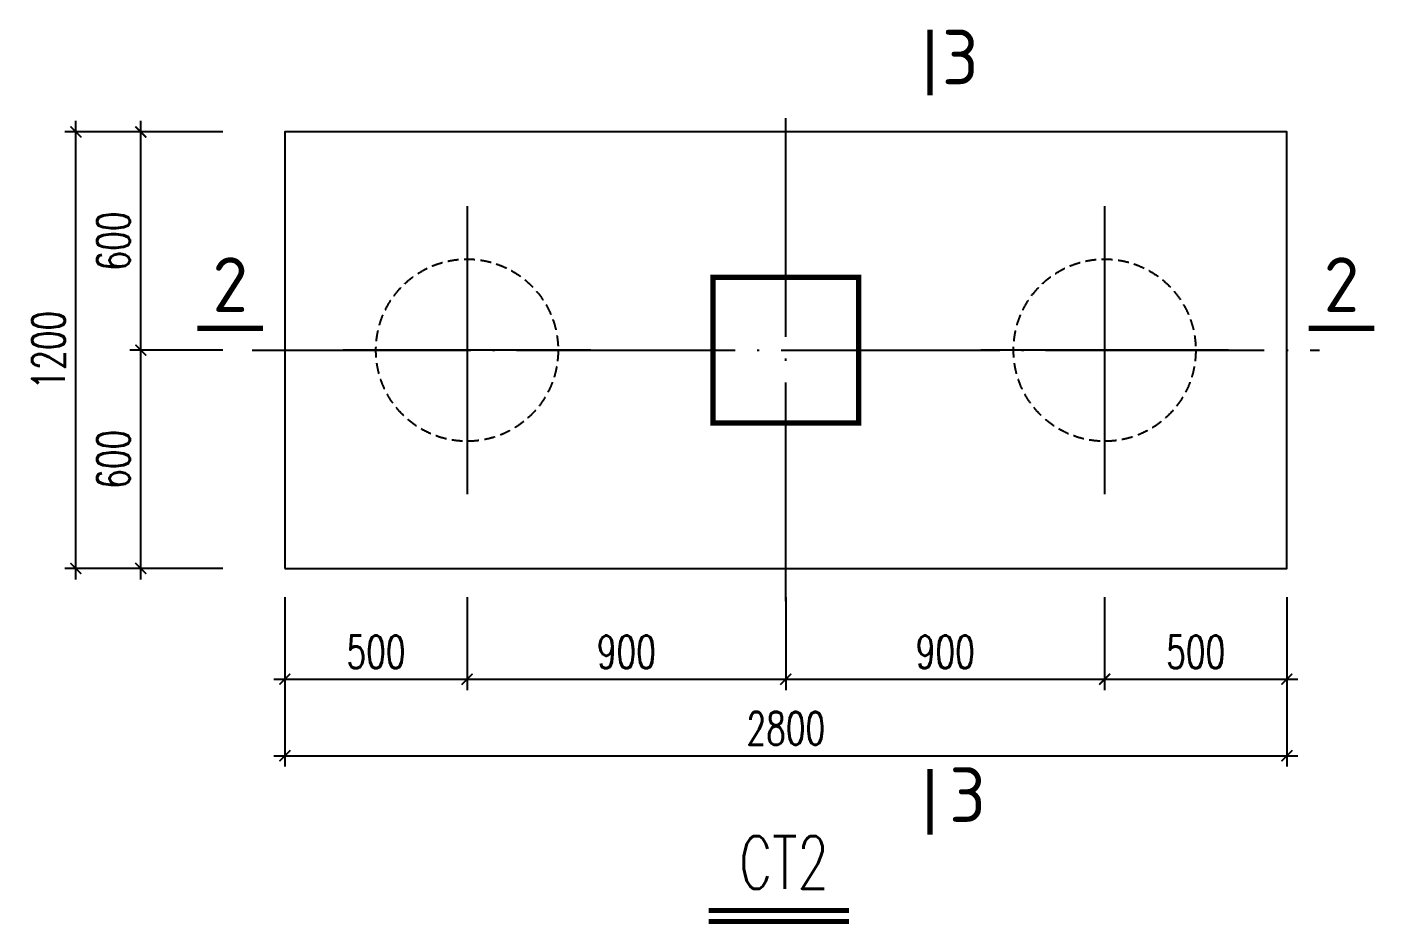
# Model space of a CAD drawing. Extents: x -21254 to 860439, y -324318 to 454338.
# Drawn here: x 495055 to 507406, y 227715 to 235920 of the extents above; entities that cross this region are included whole.
import ezdxf
from ezdxf.enums import TextEntityAlignment as Align

# ---------------------------------------------------------------- set-up
doc = ezdxf.new("R2010")
doc.units = 0
doc.header["$LTSCALE"] = 1000
doc.header["$MEASUREMENT"] = 0
doc.linetypes.add('DASHED', pattern=[0.75, 0.5, -0.25])
doc.linetypes.add('DOTE', pattern=[2.42, 2, -0.2, 0.02, -0.2])
doc.layers.get('0').update_dxf_attribs({"linetype": 'CONTINUOUS'})
doc.layers.get('Defpoints').update_dxf_attribs({"linetype": 'CONTINUOUS', "lineweight": 5})
for name, color, linetype in [('AXIS', 3, 'CONTINUOUS'), ('BASE_DE', 7, 'CONTINUOUS'), ('COLU_DE_TH', 7, 'CONTINUOUS'), ('PILE_DASH', 9, 'DASHED'), ('TEXT', 7, 'CONTINUOUS'), ('THICK', 6, 'CONTINUOUS')]:
    doc.layers.add(name, color=color, linetype=linetype)
doc.layers.add('DIM', color=3, linetype='CONTINUOUS', lineweight=5)
doc.layers.add('PUB_TEXT', color=7, linetype='CONTINUOUS', lineweight=5)
doc.styles.add('DXFS', font='txt.shx', dxfattribs={"width": 0.65, "bigfont": 'dxfs.shx'})
doc.styles.add('TSSD_Dimension', font='TXT.shx', dxfattribs={"width": 0.7, "bigfont": 'hztxt.shx'})
doc.styles.add('TSSD_Norm', font='Tssdeng.shx', dxfattribs={"bigfont": 'hztxt.shx'})
doc.dimstyles.new('TSSD_30_100', dxfattribs={"dimtxt": 300, "dimasz": 100, "dimexe": 100, "dimexo": 250, "dimgap": 100, "dimtad": 1, "dimdec": 0, "dimlfac": 0.3, "dimzin": 0, "dimdsep": 46, "dimtxsty": 'TSSD_Dimension', "dimblk": 'ARCHTICK', "dimcen": 0, "dimdle": 100, "dimclrt": 7, "dimadec": 0, "dimazin": 0, "dimtfac": 1, "dimtdec": 0, "dimtix": 1, "dimtmove": 2, "dimatfit": 3, "dimfxl": 1, "dimtolj": 1, "dimtzin": 0, "dimarcsym": 0})

# ---------------------------------------------------------------- blocks, each defined once
blk = doc.blocks.new('_ARCHTICK')
at = {"color": 0, "linetype": 'ByBlock', "const_width": 0.15}
blk.add_lwpolyline([(-0.5, -0.5), (0.5, 0.5)], dxfattribs=at)
blk = doc.blocks.new('*D884')
at = {"layer": 'Defpoints', "color": 0, "transparency": 16777216}
for p in [(222358, 176700), (223358, 176700), (223358, 174703)]:
    blk.add_point(p, dxfattribs=at)
at = {"layer": 'DIM', "color": 0, "lineweight": -2, "transparency": 16777216}
for p, q in [((222358, 174603), (222358, 176800)), ((223108, 176700), (222258, 176700)), ((223108, 174703), (222258, 174703))]:
    blk.add_line(p, q, dxfattribs=at)
at = {"layer": 'DIM', "color": 0, "lineweight": -2, "transparency": 16777216, "xscale": 100, "yscale": 100, "zscale": 100}
for p, rotation in [((222358, 176700), 90), ((222358, 174703), 270)]:
    blk.add_blockref('_ARCHTICK', p, dxfattribs=dict(at, rotation=rotation))
at = {"layer": 'DIM', "color": 7, "transparency": 16777216, "insert": (222108, 175702), "char_height": 300, "attachment_point": 5, "rotation": 90, "style": 'TSSD_Dimension'}
blk.add_mtext('\\A1;600', dxfattribs=at)
blk = doc.blocks.new('*D885')
at = {"layer": 'Defpoints', "color": 0, "transparency": 16777216}
for p in [(222358, 178697), (223358, 178697), (223358, 176700)]:
    blk.add_point(p, dxfattribs=at)
at = {"layer": 'DIM', "color": 0, "lineweight": -2, "transparency": 16777216}
for p, q in [((222358, 176600), (222358, 178797)), ((223108, 178697), (222258, 178697)), ((223108, 176700), (222258, 176700))]:
    blk.add_line(p, q, dxfattribs=at)
at = {"layer": 'DIM', "color": 0, "lineweight": -2, "transparency": 16777216, "xscale": 100, "yscale": 100, "zscale": 100}
for p, rotation in [((222358, 178697), 90), ((222358, 176700), 270)]:
    blk.add_blockref('_ARCHTICK', p, dxfattribs=dict(at, rotation=rotation))
at = {"layer": 'DIM', "color": 7, "transparency": 16777216, "insert": (222108, 177698), "char_height": 300, "attachment_point": 5, "rotation": 90, "style": 'TSSD_Dimension'}
blk.add_mtext('\\A1;600', dxfattribs=at)
blk = doc.blocks.new('*D886')
at = {"layer": 'Defpoints', "color": 0, "transparency": 16777216}
for p in [(221764, 178697), (222658, 178697), (222764, 174703)]:
    blk.add_point(p, dxfattribs=at)
at = {"layer": 'DIM', "color": 0, "lineweight": -2, "transparency": 16777216}
for p, q in [((221764, 174603), (221764, 178797)), ((222408, 178697), (221664, 178697)), ((222514, 174703), (221664, 174703))]:
    blk.add_line(p, q, dxfattribs=at)
at = {"layer": 'DIM', "color": 0, "lineweight": -2, "transparency": 16777216, "xscale": 100, "yscale": 100, "zscale": 100}
for p, rotation in [((221764, 178697), 90), ((221764, 174703), 270)]:
    blk.add_blockref('_ARCHTICK', p, dxfattribs=dict(at, rotation=rotation))
at = {"layer": 'DIM', "color": 7, "transparency": 16777216, "insert": (221514, 176700), "char_height": 300, "attachment_point": 5, "rotation": 90, "style": 'TSSD_Dimension'}
blk.add_mtext('\\A1;1200', dxfattribs=at)
blk = doc.blocks.new('*D887')
at = {"layer": 'Defpoints', "color": 0, "transparency": 16777216}
for p in [(223677, 174690), (225343, 174690), (225343, 173690)]:
    blk.add_point(p, dxfattribs=at)
at = {"layer": 'DIM', "color": 0, "lineweight": -2, "transparency": 16777216}
for p, q in [((223677, 174440), (223677, 173590)), ((225343, 174440), (225343, 173590)), ((223577, 173690), (225443, 173690))]:
    blk.add_line(p, q, dxfattribs=at)
at = {"layer": 'DIM', "color": 0, "lineweight": -2, "transparency": 16777216, "xscale": 100, "yscale": 100, "zscale": 100, "rotation": 180}
blk.add_blockref('_ARCHTICK', (223677, 173690), dxfattribs=at)
at = {"layer": 'DIM', "color": 0, "lineweight": -2, "transparency": 16777216, "xscale": 100, "yscale": 100, "zscale": 100}
blk.add_blockref('_ARCHTICK', (225343, 173690), dxfattribs=at)
at = {"layer": 'DIM', "color": 7, "transparency": 16777216, "insert": (224510, 173940), "char_height": 300, "attachment_point": 5, "style": 'TSSD_Dimension'}
blk.add_mtext('\\A1;500', dxfattribs=at)
blk = doc.blocks.new('*D888')
at = {"layer": 'Defpoints', "color": 0, "transparency": 16777216}
for p in [(225343, 174690), (228260, 174690), (228260, 173690)]:
    blk.add_point(p, dxfattribs=at)
at = {"layer": 'DIM', "color": 0, "lineweight": -2, "transparency": 16777216}
for p, q in [((225343, 174440), (225343, 173590)), ((228260, 174440), (228260, 173590)), ((225243, 173690), (228360, 173690))]:
    blk.add_line(p, q, dxfattribs=at)
at = {"layer": 'DIM', "color": 0, "lineweight": -2, "transparency": 16777216, "xscale": 100, "yscale": 100, "zscale": 100, "rotation": 180}
blk.add_blockref('_ARCHTICK', (225343, 173690), dxfattribs=at)
at = {"layer": 'DIM', "color": 0, "lineweight": -2, "transparency": 16777216, "xscale": 100, "yscale": 100, "zscale": 100}
blk.add_blockref('_ARCHTICK', (228260, 173690), dxfattribs=at)
at = {"layer": 'DIM', "color": 7, "transparency": 16777216, "insert": (226801, 173940), "char_height": 300, "attachment_point": 5, "style": 'TSSD_Dimension'}
blk.add_mtext('\\A1;900', dxfattribs=at)
blk = doc.blocks.new('*D889')
at = {"layer": 'Defpoints', "color": 0, "transparency": 16777216}
for p in [(228260, 174690), (231176, 174690), (231176, 173690)]:
    blk.add_point(p, dxfattribs=at)
at = {"layer": 'DIM', "color": 0, "lineweight": -2, "transparency": 16777216}
for p, q in [((228260, 174440), (228260, 173590)), ((231176, 174440), (231176, 173590)), ((228160, 173690), (231276, 173690))]:
    blk.add_line(p, q, dxfattribs=at)
at = {"layer": 'DIM', "color": 0, "lineweight": -2, "transparency": 16777216, "xscale": 100, "yscale": 100, "zscale": 100, "rotation": 180}
blk.add_blockref('_ARCHTICK', (228260, 173690), dxfattribs=at)
at = {"layer": 'DIM', "color": 0, "lineweight": -2, "transparency": 16777216, "xscale": 100, "yscale": 100, "zscale": 100}
blk.add_blockref('_ARCHTICK', (231176, 173690), dxfattribs=at)
at = {"layer": 'DIM', "color": 7, "transparency": 16777216, "insert": (229718, 173940), "char_height": 300, "attachment_point": 5, "style": 'TSSD_Dimension'}
blk.add_mtext('\\A1;900', dxfattribs=at)
blk = doc.blocks.new('*D890')
at = {"layer": 'Defpoints', "color": 0, "transparency": 16777216}
for p in [(231176, 174690), (232843, 174690), (232843, 173690)]:
    blk.add_point(p, dxfattribs=at)
at = {"layer": 'DIM', "color": 0, "lineweight": -2, "transparency": 16777216}
for p, q in [((231176, 174440), (231176, 173590)), ((232843, 174440), (232843, 173590)), ((231076, 173690), (232943, 173690))]:
    blk.add_line(p, q, dxfattribs=at)
at = {"layer": 'DIM', "color": 0, "lineweight": -2, "transparency": 16777216, "xscale": 100, "yscale": 100, "zscale": 100, "rotation": 180}
blk.add_blockref('_ARCHTICK', (231176, 173690), dxfattribs=at)
at = {"layer": 'DIM', "color": 0, "lineweight": -2, "transparency": 16777216, "xscale": 100, "yscale": 100, "zscale": 100}
blk.add_blockref('_ARCHTICK', (232843, 173690), dxfattribs=at)
at = {"layer": 'DIM', "color": 7, "transparency": 16777216, "insert": (232010, 173940), "char_height": 300, "attachment_point": 5, "style": 'TSSD_Dimension'}
blk.add_mtext('\\A1;500', dxfattribs=at)
blk = doc.blocks.new('*D891')
at = {"layer": 'Defpoints', "color": 0, "transparency": 16777216}
for p in [(223677, 173990), (232843, 173990), (232843, 172990)]:
    blk.add_point(p, dxfattribs=at)
at = {"layer": 'DIM', "color": 0, "lineweight": -2, "transparency": 16777216}
for p, q in [((223677, 173740), (223677, 172890)), ((232843, 173740), (232843, 172890)), ((223577, 172990), (232943, 172990))]:
    blk.add_line(p, q, dxfattribs=at)
at = {"layer": 'DIM', "color": 0, "lineweight": -2, "transparency": 16777216, "xscale": 100, "yscale": 100, "zscale": 100, "rotation": 180}
blk.add_blockref('_ARCHTICK', (223677, 172990), dxfattribs=at)
at = {"layer": 'DIM', "color": 0, "lineweight": -2, "transparency": 16777216, "xscale": 100, "yscale": 100, "zscale": 100}
blk.add_blockref('_ARCHTICK', (232843, 172990), dxfattribs=at)
at = {"layer": 'DIM', "color": 7, "transparency": 16777216, "insert": (228260, 173240), "char_height": 300, "attachment_point": 5, "style": 'TSSD_Dimension'}
blk.add_mtext('\\A1;2800', dxfattribs=at)
blk = doc.blocks.new('*D1575')
at = {"layer": 'Defpoints', "color": 0, "transparency": 16777216}
for p in [(496096, 232964), (497096, 232964), (497096, 230967)]:
    blk.add_point(p, dxfattribs=at)
at = {"layer": 'DIM', "color": 0, "lineweight": -2, "transparency": 16777216}
for p, q in [((496096, 230867), (496096, 233064)), ((496846, 232964), (495996, 232964)), ((496846, 230967), (495996, 230967))]:
    blk.add_line(p, q, dxfattribs=at)
at = {"layer": 'DIM', "color": 0, "lineweight": -2, "transparency": 16777216, "xscale": 100, "yscale": 100, "zscale": 100}
for p, rotation in [((496096, 232964), 90), ((496096, 230967), 270)]:
    blk.add_blockref('_ARCHTICK', p, dxfattribs=dict(at, rotation=rotation))
at = {"layer": 'DIM', "color": 7, "transparency": 16777216, "insert": (495846, 231965), "char_height": 300, "attachment_point": 5, "rotation": 90, "style": 'TSSD_Dimension'}
blk.add_mtext('\\A1;600', dxfattribs=at)
blk = doc.blocks.new('*D1576')
at = {"layer": 'Defpoints', "color": 0, "transparency": 16777216}
for p in [(496096, 234960), (497096, 234960), (497096, 232964)]:
    blk.add_point(p, dxfattribs=at)
at = {"layer": 'DIM', "color": 0, "lineweight": -2, "transparency": 16777216}
for p, q in [((496096, 232864), (496096, 235060)), ((496846, 234960), (495996, 234960)), ((496846, 232964), (495996, 232964))]:
    blk.add_line(p, q, dxfattribs=at)
at = {"layer": 'DIM', "color": 0, "lineweight": -2, "transparency": 16777216, "xscale": 100, "yscale": 100, "zscale": 100}
for p, rotation in [((496096, 234960), 90), ((496096, 232964), 270)]:
    blk.add_blockref('_ARCHTICK', p, dxfattribs=dict(at, rotation=rotation))
at = {"layer": 'DIM', "color": 7, "transparency": 16777216, "insert": (495846, 233962), "char_height": 300, "attachment_point": 5, "rotation": 90, "style": 'TSSD_Dimension'}
blk.add_mtext('\\A1;600', dxfattribs=at)
blk = doc.blocks.new('*D1577')
at = {"layer": 'Defpoints', "color": 0, "transparency": 16777216}
for p in [(495502, 234960), (496396, 234960), (496502, 230967)]:
    blk.add_point(p, dxfattribs=at)
at = {"layer": 'DIM', "color": 0, "lineweight": -2, "transparency": 16777216}
for p, q in [((495502, 230867), (495502, 235060)), ((496146, 234960), (495402, 234960)), ((496252, 230967), (495402, 230967))]:
    blk.add_line(p, q, dxfattribs=at)
at = {"layer": 'DIM', "color": 0, "lineweight": -2, "transparency": 16777216, "xscale": 100, "yscale": 100, "zscale": 100}
for p, rotation in [((495502, 234960), 90), ((495502, 230967), 270)]:
    blk.add_blockref('_ARCHTICK', p, dxfattribs=dict(at, rotation=rotation))
at = {"layer": 'DIM', "color": 7, "transparency": 16777216, "insert": (495252, 232964), "char_height": 300, "attachment_point": 5, "rotation": 90, "style": 'TSSD_Dimension'}
blk.add_mtext('\\A1;1200', dxfattribs=at)
blk = doc.blocks.new('*D1578')
at = {"layer": 'Defpoints', "color": 0, "transparency": 16777216}
for p in [(497414, 230954), (499081, 230954), (499081, 229954)]:
    blk.add_point(p, dxfattribs=at)
at = {"layer": 'DIM', "color": 0, "lineweight": -2, "transparency": 16777216}
for p, q in [((497414, 230704), (497414, 229854)), ((499081, 230704), (499081, 229854)), ((497314, 229954), (499181, 229954))]:
    blk.add_line(p, q, dxfattribs=at)
at = {"layer": 'DIM', "color": 0, "lineweight": -2, "transparency": 16777216, "xscale": 100, "yscale": 100, "zscale": 100, "rotation": 180}
blk.add_blockref('_ARCHTICK', (497414, 229954), dxfattribs=at)
at = {"layer": 'DIM', "color": 0, "lineweight": -2, "transparency": 16777216, "xscale": 100, "yscale": 100, "zscale": 100}
blk.add_blockref('_ARCHTICK', (499081, 229954), dxfattribs=at)
at = {"layer": 'DIM', "color": 7, "transparency": 16777216, "insert": (498248, 230204), "char_height": 300, "attachment_point": 5, "style": 'TSSD_Dimension'}
blk.add_mtext('\\A1;500', dxfattribs=at)
blk = doc.blocks.new('*D1579')
at = {"layer": 'Defpoints', "color": 0, "transparency": 16777216}
for p in [(499081, 230954), (501997, 230954), (501997, 229954)]:
    blk.add_point(p, dxfattribs=at)
at = {"layer": 'DIM', "color": 0, "lineweight": -2, "transparency": 16777216}
for p, q in [((499081, 230704), (499081, 229854)), ((501997, 230704), (501997, 229854)), ((498981, 229954), (502097, 229954))]:
    blk.add_line(p, q, dxfattribs=at)
at = {"layer": 'DIM', "color": 0, "lineweight": -2, "transparency": 16777216, "xscale": 100, "yscale": 100, "zscale": 100, "rotation": 180}
blk.add_blockref('_ARCHTICK', (499081, 229954), dxfattribs=at)
at = {"layer": 'DIM', "color": 0, "lineweight": -2, "transparency": 16777216, "xscale": 100, "yscale": 100, "zscale": 100}
blk.add_blockref('_ARCHTICK', (501997, 229954), dxfattribs=at)
at = {"layer": 'DIM', "color": 7, "transparency": 16777216, "insert": (500539, 230204), "char_height": 300, "attachment_point": 5, "style": 'TSSD_Dimension'}
blk.add_mtext('\\A1;900', dxfattribs=at)
blk = doc.blocks.new('*D1580')
at = {"layer": 'Defpoints', "color": 0, "transparency": 16777216}
for p in [(501997, 230954), (504914, 230954), (504914, 229954)]:
    blk.add_point(p, dxfattribs=at)
at = {"layer": 'DIM', "color": 0, "lineweight": -2, "transparency": 16777216}
for p, q in [((501997, 230704), (501997, 229854)), ((504914, 230704), (504914, 229854)), ((501897, 229954), (505014, 229954))]:
    blk.add_line(p, q, dxfattribs=at)
at = {"layer": 'DIM', "color": 0, "lineweight": -2, "transparency": 16777216, "xscale": 100, "yscale": 100, "zscale": 100, "rotation": 180}
blk.add_blockref('_ARCHTICK', (501997, 229954), dxfattribs=at)
at = {"layer": 'DIM', "color": 0, "lineweight": -2, "transparency": 16777216, "xscale": 100, "yscale": 100, "zscale": 100}
blk.add_blockref('_ARCHTICK', (504914, 229954), dxfattribs=at)
at = {"layer": 'DIM', "color": 7, "transparency": 16777216, "insert": (503456, 230204), "char_height": 300, "attachment_point": 5, "style": 'TSSD_Dimension'}
blk.add_mtext('\\A1;900', dxfattribs=at)
blk = doc.blocks.new('*D1581')
at = {"layer": 'Defpoints', "color": 0, "transparency": 16777216}
for p in [(504914, 230954), (506581, 230954), (506581, 229954)]:
    blk.add_point(p, dxfattribs=at)
at = {"layer": 'DIM', "color": 0, "lineweight": -2, "transparency": 16777216}
for p, q in [((504914, 230704), (504914, 229854)), ((506581, 230704), (506581, 229854)), ((504814, 229954), (506681, 229954))]:
    blk.add_line(p, q, dxfattribs=at)
at = {"layer": 'DIM', "color": 0, "lineweight": -2, "transparency": 16777216, "xscale": 100, "yscale": 100, "zscale": 100, "rotation": 180}
blk.add_blockref('_ARCHTICK', (504914, 229954), dxfattribs=at)
at = {"layer": 'DIM', "color": 0, "lineweight": -2, "transparency": 16777216, "xscale": 100, "yscale": 100, "zscale": 100}
blk.add_blockref('_ARCHTICK', (506581, 229954), dxfattribs=at)
at = {"layer": 'DIM', "color": 7, "transparency": 16777216, "insert": (505747, 230204), "char_height": 300, "attachment_point": 5, "style": 'TSSD_Dimension'}
blk.add_mtext('\\A1;500', dxfattribs=at)
blk = doc.blocks.new('*D1582')
at = {"layer": 'Defpoints', "color": 0, "transparency": 16777216}
for p in [(497414, 230254), (506581, 230254), (506581, 229254)]:
    blk.add_point(p, dxfattribs=at)
at = {"layer": 'DIM', "color": 0, "lineweight": -2, "transparency": 16777216}
for p, q in [((497414, 230004), (497414, 229154)), ((506581, 230004), (506581, 229154)), ((497314, 229254), (506681, 229254))]:
    blk.add_line(p, q, dxfattribs=at)
at = {"layer": 'DIM', "color": 0, "lineweight": -2, "transparency": 16777216, "xscale": 100, "yscale": 100, "zscale": 100, "rotation": 180}
blk.add_blockref('_ARCHTICK', (497414, 229254), dxfattribs=at)
at = {"layer": 'DIM', "color": 0, "lineweight": -2, "transparency": 16777216, "xscale": 100, "yscale": 100, "zscale": 100}
blk.add_blockref('_ARCHTICK', (506581, 229254), dxfattribs=at)
at = {"layer": 'DIM', "color": 7, "transparency": 16777216, "insert": (501997, 229504), "char_height": 300, "attachment_point": 5, "style": 'TSSD_Dimension'}
blk.add_mtext('\\A1;2800', dxfattribs=at)
blk = doc.blocks.new('*D911')
at = {"layer": 'Defpoints', "color": 0, "transparency": 16777216}
for p in [(496096, 232964), (497096, 232964), (497096, 230967)]:
    blk.add_point(p, dxfattribs=at)
at = {"layer": 'DIM', "color": 0, "lineweight": -2, "transparency": 16777216}
for p, q in [((496096, 230867), (496096, 233064)), ((496846, 232964), (495996, 232964)), ((496846, 230967), (495996, 230967))]:
    blk.add_line(p, q, dxfattribs=at)
at = {"layer": 'DIM', "color": 0, "lineweight": -2, "transparency": 16777216, "xscale": 100, "yscale": 100, "zscale": 100}
for p, rotation in [((496096, 232964), 90), ((496096, 230967), 270)]:
    blk.add_blockref('_ARCHTICK', p, dxfattribs=dict(at, rotation=rotation))
at = {"layer": 'DIM', "color": 7, "transparency": 16777216, "insert": (495846, 231965), "char_height": 300, "attachment_point": 5, "rotation": 90, "style": 'TSSD_Dimension'}
blk.add_mtext('\\A1;600', dxfattribs=at)
blk = doc.blocks.new('*D912')
at = {"layer": 'Defpoints', "color": 0, "transparency": 16777216}
for p in [(496096, 234960), (497096, 234960), (497096, 232964)]:
    blk.add_point(p, dxfattribs=at)
at = {"layer": 'DIM', "color": 0, "lineweight": -2, "transparency": 16777216}
for p, q in [((496096, 232864), (496096, 235060)), ((496846, 234960), (495996, 234960)), ((496846, 232964), (495996, 232964))]:
    blk.add_line(p, q, dxfattribs=at)
at = {"layer": 'DIM', "color": 0, "lineweight": -2, "transparency": 16777216, "xscale": 100, "yscale": 100, "zscale": 100}
for p, rotation in [((496096, 234960), 90), ((496096, 232964), 270)]:
    blk.add_blockref('_ARCHTICK', p, dxfattribs=dict(at, rotation=rotation))
at = {"layer": 'DIM', "color": 7, "transparency": 16777216, "insert": (495846, 233962), "char_height": 300, "attachment_point": 5, "rotation": 90, "style": 'TSSD_Dimension'}
blk.add_mtext('\\A1;600', dxfattribs=at)
blk = doc.blocks.new('*D913')
at = {"layer": 'Defpoints', "color": 0, "transparency": 16777216}
for p in [(495502, 234960), (496396, 234960), (496502, 230967)]:
    blk.add_point(p, dxfattribs=at)
at = {"layer": 'DIM', "color": 0, "lineweight": -2, "transparency": 16777216}
for p, q in [((495502, 230867), (495502, 235060)), ((496146, 234960), (495402, 234960)), ((496252, 230967), (495402, 230967))]:
    blk.add_line(p, q, dxfattribs=at)
at = {"layer": 'DIM', "color": 0, "lineweight": -2, "transparency": 16777216, "xscale": 100, "yscale": 100, "zscale": 100}
for p, rotation in [((495502, 234960), 90), ((495502, 230967), 270)]:
    blk.add_blockref('_ARCHTICK', p, dxfattribs=dict(at, rotation=rotation))
at = {"layer": 'DIM', "color": 7, "transparency": 16777216, "insert": (495252, 232964), "char_height": 300, "attachment_point": 5, "rotation": 90, "style": 'TSSD_Dimension'}
blk.add_mtext('\\A1;1200', dxfattribs=at)
blk = doc.blocks.new('*D914')
at = {"layer": 'Defpoints', "color": 0, "transparency": 16777216}
for p in [(497414, 230954), (499081, 230954), (499081, 229954)]:
    blk.add_point(p, dxfattribs=at)
at = {"layer": 'DIM', "color": 0, "lineweight": -2, "transparency": 16777216}
for p, q in [((497414, 230704), (497414, 229854)), ((499081, 230704), (499081, 229854)), ((497314, 229954), (499181, 229954))]:
    blk.add_line(p, q, dxfattribs=at)
at = {"layer": 'DIM', "color": 0, "lineweight": -2, "transparency": 16777216, "xscale": 100, "yscale": 100, "zscale": 100, "rotation": 180}
blk.add_blockref('_ARCHTICK', (497414, 229954), dxfattribs=at)
at = {"layer": 'DIM', "color": 0, "lineweight": -2, "transparency": 16777216, "xscale": 100, "yscale": 100, "zscale": 100}
blk.add_blockref('_ARCHTICK', (499081, 229954), dxfattribs=at)
at = {"layer": 'DIM', "color": 7, "transparency": 16777216, "insert": (498248, 230204), "char_height": 300, "attachment_point": 5, "style": 'TSSD_Dimension'}
blk.add_mtext('\\A1;500', dxfattribs=at)
blk = doc.blocks.new('*D915')
at = {"layer": 'Defpoints', "color": 0, "transparency": 16777216}
for p in [(499081, 230954), (501997, 230954), (501997, 229954)]:
    blk.add_point(p, dxfattribs=at)
at = {"layer": 'DIM', "color": 0, "lineweight": -2, "transparency": 16777216}
for p, q in [((499081, 230704), (499081, 229854)), ((501997, 230704), (501997, 229854)), ((498981, 229954), (502097, 229954))]:
    blk.add_line(p, q, dxfattribs=at)
at = {"layer": 'DIM', "color": 0, "lineweight": -2, "transparency": 16777216, "xscale": 100, "yscale": 100, "zscale": 100, "rotation": 180}
blk.add_blockref('_ARCHTICK', (499081, 229954), dxfattribs=at)
at = {"layer": 'DIM', "color": 0, "lineweight": -2, "transparency": 16777216, "xscale": 100, "yscale": 100, "zscale": 100}
blk.add_blockref('_ARCHTICK', (501997, 229954), dxfattribs=at)
at = {"layer": 'DIM', "color": 7, "transparency": 16777216, "insert": (500539, 230204), "char_height": 300, "attachment_point": 5, "style": 'TSSD_Dimension'}
blk.add_mtext('\\A1;900', dxfattribs=at)
blk = doc.blocks.new('*D916')
at = {"layer": 'Defpoints', "color": 0, "transparency": 16777216}
for p in [(501997, 230954), (504914, 230954), (504914, 229954)]:
    blk.add_point(p, dxfattribs=at)
at = {"layer": 'DIM', "color": 0, "lineweight": -2, "transparency": 16777216}
for p, q in [((501997, 230704), (501997, 229854)), ((504914, 230704), (504914, 229854)), ((501897, 229954), (505014, 229954))]:
    blk.add_line(p, q, dxfattribs=at)
at = {"layer": 'DIM', "color": 0, "lineweight": -2, "transparency": 16777216, "xscale": 100, "yscale": 100, "zscale": 100, "rotation": 180}
blk.add_blockref('_ARCHTICK', (501997, 229954), dxfattribs=at)
at = {"layer": 'DIM', "color": 0, "lineweight": -2, "transparency": 16777216, "xscale": 100, "yscale": 100, "zscale": 100}
blk.add_blockref('_ARCHTICK', (504914, 229954), dxfattribs=at)
at = {"layer": 'DIM', "color": 7, "transparency": 16777216, "insert": (503456, 230204), "char_height": 300, "attachment_point": 5, "style": 'TSSD_Dimension'}
blk.add_mtext('\\A1;900', dxfattribs=at)
blk = doc.blocks.new('*D917')
at = {"layer": 'Defpoints', "color": 0, "transparency": 16777216}
for p in [(504914, 230954), (506581, 230954), (506581, 229954)]:
    blk.add_point(p, dxfattribs=at)
at = {"layer": 'DIM', "color": 0, "lineweight": -2, "transparency": 16777216}
for p, q in [((504914, 230704), (504914, 229854)), ((506581, 230704), (506581, 229854)), ((504814, 229954), (506681, 229954))]:
    blk.add_line(p, q, dxfattribs=at)
at = {"layer": 'DIM', "color": 0, "lineweight": -2, "transparency": 16777216, "xscale": 100, "yscale": 100, "zscale": 100, "rotation": 180}
blk.add_blockref('_ARCHTICK', (504914, 229954), dxfattribs=at)
at = {"layer": 'DIM', "color": 0, "lineweight": -2, "transparency": 16777216, "xscale": 100, "yscale": 100, "zscale": 100}
blk.add_blockref('_ARCHTICK', (506581, 229954), dxfattribs=at)
at = {"layer": 'DIM', "color": 7, "transparency": 16777216, "insert": (505747, 230204), "char_height": 300, "attachment_point": 5, "style": 'TSSD_Dimension'}
blk.add_mtext('\\A1;500', dxfattribs=at)
blk = doc.blocks.new('*D918')
at = {"layer": 'Defpoints', "color": 0, "transparency": 16777216}
for p in [(497414, 230254), (506581, 230254), (506581, 229254)]:
    blk.add_point(p, dxfattribs=at)
at = {"layer": 'DIM', "color": 0, "lineweight": -2, "transparency": 16777216}
for p, q in [((497414, 230004), (497414, 229154)), ((506581, 230004), (506581, 229154)), ((497314, 229254), (506681, 229254))]:
    blk.add_line(p, q, dxfattribs=at)
at = {"layer": 'DIM', "color": 0, "lineweight": -2, "transparency": 16777216, "xscale": 100, "yscale": 100, "zscale": 100, "rotation": 180}
blk.add_blockref('_ARCHTICK', (497414, 229254), dxfattribs=at)
at = {"layer": 'DIM', "color": 0, "lineweight": -2, "transparency": 16777216, "xscale": 100, "yscale": 100, "zscale": 100}
blk.add_blockref('_ARCHTICK', (506581, 229254), dxfattribs=at)
at = {"layer": 'DIM', "color": 7, "transparency": 16777216, "insert": (501997, 229504), "char_height": 300, "attachment_point": 5, "style": 'TSSD_Dimension'}
blk.add_mtext('\\A1;2800', dxfattribs=at)
blk = doc.blocks.new('BW-10253150', base_point=(219801.4, 147359.6, 0))
at = {"layer": 'AXIS', "color": 1, "linetype": 'DOTE'}
for p, q in [((228259.7, 174403.2), (228259.7, 178996.6)), ((223376.5, 176699.9), (233143.1, 176699.9))]:
    blk.add_line(p, q, dxfattribs=at)
at = {"layer": 'AXIS'}
for p, q in [((225343.2, 178016.2), (225343.2, 175383.6)), ((231176.4, 178016.2), (231176.4, 175383.6)), ((226476.5, 176699.9), (224209.9, 176699.9)), ((232309.7, 176699.9), (230043.1, 176699.9))]:
    blk.add_line(p, q, dxfattribs=at)
at = {"layer": 'BASE_DE'}
blk.add_lwpolyline([(223676.5, 174703.2), (232843.1, 174703.2), (232843.1, 178696.6), (223676.5, 178696.6), (223676.5, 174703.2)], dxfattribs=at)
at = {"layer": 'COLU_DE_TH', "const_width": 50}
blk.add_lwpolyline([(227593.1, 177366.6), (227593.1, 176033.2), (228926.4, 176033.2), (228926.4, 177366.6)], close=True, dxfattribs=at)
at = {"layer": 'PILE_DASH', "ltscale": 0.2}
for centre in [(225343.2, 176699.9), (231176.4, 176699.9)]:
    blk.add_circle(centre, 833.3, dxfattribs=at)
at = {"layer": 'TEXT', "color": 6, "const_width": 45}
for points in [[(228838.4, 171573.2), (227554.7, 171573.2)], [(228838.4, 171473.2), (227554.7, 171473.2)]]:
    blk.add_lwpolyline(points, dxfattribs=at)
at = {"layer": 'THICK', "const_width": 50}
for points in [[(229578.2, 179631.6), (229578.2, 179031.6)], [(222876.5, 176899.9), (223476.5, 176899.9)], [(233643.1, 176899.9), (233043.1, 176899.9)], [(229578.2, 172867.3), (229578.2, 172267.3)]]:
    blk.add_lwpolyline(points, dxfattribs=at)
at = {"layer": 'PUB_TEXT', "linetype": 'Continuous', "style": 'DXFS', "width": 0.7}
blk.add_text('CT2', height=480, dxfattribs=at).set_placement((228242.2, 171773.2), align=Align.CENTER)
at = {"layer": 'THICK', "style": 'TSSD_Norm'}
for s, p in [('3', (229855.5, 179381.4)), ('2', (223176.5, 177299.9)), ('2', (233343.1, 177299.9)), ('3', (229921.9, 172633.5))]:
    blk.add_text(s, height=500, dxfattribs=at).set_placement(p, align=Align.MIDDLE_CENTER)
at = {"layer": 'DIM'}
for base, p1, p2, text, picture, middle in [((221764.2, 178696.6), (222764.2, 174703.2), (222658, 178696.6), '1200', '*D886', (221514.2, 176699.9)), ((222358, 178696.6), (223358, 176699.9), (223358, 178696.6), '600', '*D885', (222108, 177698.2)), ((222358, 176699.9), (223358, 174703.2), (223358, 176699.9), '600', '*D884', (222108, 175701.6))]:
    dim = blk.add_linear_dim(base=base, p1=p1, p2=p2, angle=90, text=text, dimstyle='TSSD_30_100', dxfattribs=at)
    dim.commit()
    dim.dimension.update_dxf_attribs({"geometry": picture, "text_midpoint": middle})
for base, p1, p2, picture, middle in [((225343.2, 173689.7), (223676.5, 174689.7), (225343.2, 174689.7), '*D887', (224509.9, 173939.7)), ((232843.1, 173689.7), (231176.4, 174689.7), (232843.1, 174689.7), '*D890', (232009.7, 173939.7))]:
    dim = blk.add_linear_dim(base=base, p1=p1, p2=p2, dimstyle='TSSD_30_100', dxfattribs=at)
    dim.commit()
    dim.dimension.update_dxf_attribs({"geometry": picture, "text_midpoint": middle})
for base, p1, p2, text, picture, middle in [((228259.7, 173689.7), (225343.2, 174689.7), (228259.7, 174689.7), '900', '*D888', (226801.5, 173939.7)), ((231176.4, 173689.7), (228259.7, 174689.7), (231176.4, 174689.7), '900', '*D889', (229718.1, 173939.7)), ((232843.1, 172989.9), (223676.5, 173989.9), (232843.1, 173989.9), '2800', '*D891', (228259.8, 173239.9))]:
    dim = blk.add_linear_dim(base=base, p1=p1, p2=p2, text=text, dimstyle='TSSD_30_100', dxfattribs=at)
    dim.commit()
    dim.dimension.update_dxf_attribs({"geometry": picture, "text_midpoint": middle})

msp = doc.modelspace()

# ---------------------------------------------------------------- linework, layer by layer
at = {"layer": 'AXIS', "color": 1, "linetype": 'DOTE'}
for p, q in [((501997.443, 230667.136), (501997.443, 235260.469)), ((501997.443, 230667.136), (501997.443, 235260.469)), ((497114.226, 232963.802), (506880.76, 232963.802)), ((497114.226, 232963.802), (506880.76, 232963.802))]:
    msp.add_line(p, q, dxfattribs=at)
at = {"layer": 'AXIS'}
for p, q in [((499080.893, 234280.136), (499080.893, 231647.469)), ((499080.893, 234280.136), (499080.893, 231647.469)), ((504914.093, 234280.136), (504914.093, 231647.469)), ((504914.093, 234280.136), (504914.093, 231647.469)), ((500214.226, 232963.802), (497947.56, 232963.802)), ((500214.226, 232963.802), (497947.56, 232963.802)), ((506047.426, 232963.802), (503780.76, 232963.802)), ((506047.426, 232963.802), (503780.76, 232963.802))]:
    msp.add_line(p, q, dxfattribs=at)

# ---------------------------------------------------------------- block references
msp.add_blockref('BW-10253150', (493539.078, 203623.524, 0))

# ---------------------------------------------------------------- dimensions: what is measured, and where the dimension line sits
at = {"layer": 'DIM'}
for base, p1, p2, text, picture, middle in [((495501.911, 234960.469), (496501.911, 230967.136), (496395.714, 234960.469), '1200', '*D1577', (495251.911, 232963.802)), ((495501.911, 234960.469), (496501.911, 230967.136), (496395.714, 234960.469), '1200', '*D913', (495251.911, 232963.802)), ((496095.714, 234960.469), (497095.714, 232963.802), (497095.714, 234960.469), '600', '*D1576', (495845.714, 233962.136)), ((496095.714, 234960.469), (497095.714, 232963.802), (497095.714, 234960.469), '600', '*D912', (495845.714, 233962.136)), ((496095.714, 232963.802), (497095.714, 230967.136), (497095.714, 232963.802), '600', '*D1575', (495845.714, 231965.469)), ((496095.714, 232963.802), (497095.714, 230967.136), (497095.714, 232963.802), '600', '*D911', (495845.714, 231965.469))]:
    dim = msp.add_linear_dim(base=base, p1=p1, p2=p2, angle=90, text=text, dimstyle='TSSD_30_100', dxfattribs=at)
    dim.commit()
    dim.dimension.update_dxf_attribs({"geometry": picture, "text_midpoint": middle})
for base, p1, p2, picture, middle in [((499080.893, 229953.652), (497414.226, 230953.652), (499080.893, 230953.652), '*D1578', (498247.56, 230203.652)), ((499080.893, 229953.652), (497414.226, 230953.652), (499080.893, 230953.652), '*D914', (498247.56, 230203.652)), ((506580.76, 229953.652), (504914.093, 230953.652), (506580.76, 230953.652), '*D1581', (505747.426, 230203.652)), ((506580.76, 229953.652), (504914.093, 230953.652), (506580.76, 230953.652), '*D917', (505747.426, 230203.652))]:
    dim = msp.add_linear_dim(base=base, p1=p1, p2=p2, dimstyle='TSSD_30_100', dxfattribs=at)
    dim.commit()
    dim.dimension.update_dxf_attribs({"geometry": picture, "text_midpoint": middle})
for base, p1, p2, text, picture, middle in [((501997.443, 229953.652), (499080.893, 230953.652), (501997.443, 230953.652), '900', '*D1579', (500539.168, 230203.652)), ((501997.443, 229953.652), (499080.893, 230953.652), (501997.443, 230953.652), '900', '*D915', (500539.168, 230203.652)), ((504914.093, 229953.652), (501997.443, 230953.652), (504914.093, 230953.652), '900', '*D1580', (503455.768, 230203.652)), ((504914.093, 229953.652), (501997.443, 230953.652), (504914.093, 230953.652), '900', '*D916', (503455.768, 230203.652)), ((506580.76, 229253.776), (497414.226, 230253.776), (506580.76, 230253.776), '2800', '*D1582', (501997.493, 229503.776)), ((506580.76, 229253.776), (497414.226, 230253.776), (506580.76, 230253.776), '2800', '*D918', (501997.493, 229503.776))]:
    dim = msp.add_linear_dim(base=base, p1=p1, p2=p2, text=text, dimstyle='TSSD_30_100', dxfattribs=at)
    dim.commit()
    dim.dimension.update_dxf_attribs({"geometry": picture, "text_midpoint": middle})

doc.saveas('drawing.dxf')
